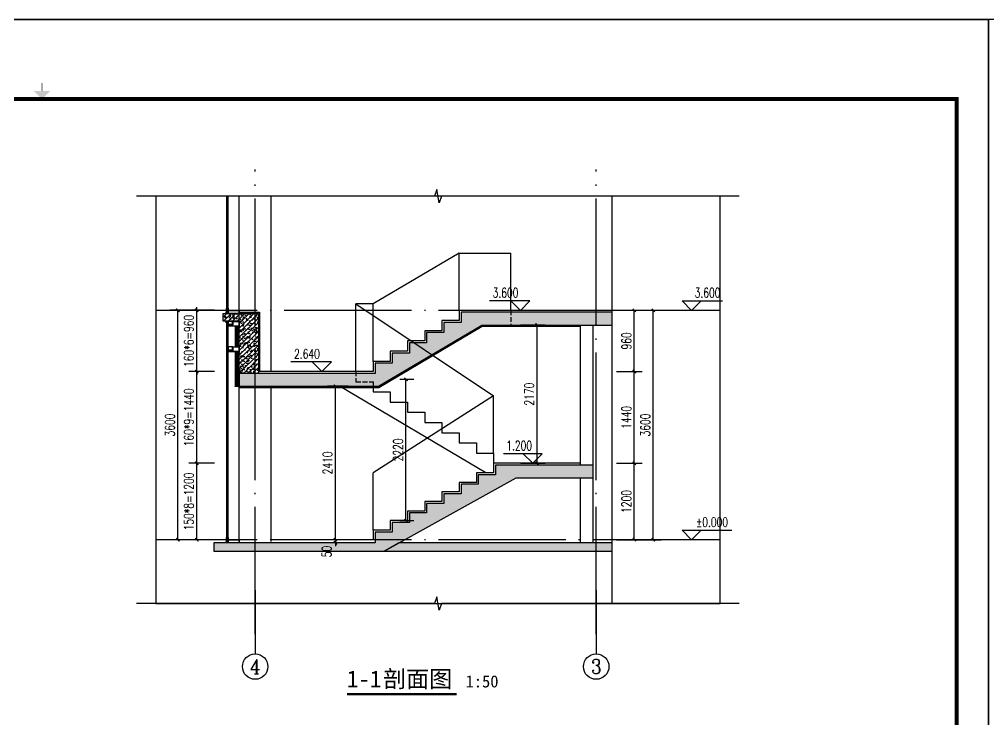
# Model space of a CAD drawing. Header units: millimetres. Extents: x -13830 to 215738, y -24143 to 193994.
# Drawn here: x 95143 to 110348, y 53968 to 64957 of the extents above; entities that cross this region are included whole.
import ezdxf
from ezdxf.enums import TextEntityAlignment as Align

# ---------------------------------------------------------------- set-up
doc = ezdxf.new("R2010")
doc.units = ezdxf.units.MM
doc.header["$LTSCALE"] = 100
doc.linetypes.add('DASH', pattern=[0.35, 0.25, -0.1])
doc.linetypes.add('DOTE', pattern=[2.42, 2, -0.2, 0.02, -0.2])
doc.layers.get('0').update_dxf_attribs({"linetype": 'CONTINUOUS'})
doc.layers.get('DEFPOINTS').update_dxf_attribs({"linetype": 'CONTINUOUS'})
for name, color, linetype in [('A-_WIND----_E-', 4, 'CONTINUOUS'), ('AXIS', 3, 'CONTINUOUS'), ('AXIS_TEXT', 7, 'CONTINUOUS'), ('D-HATCH', 8, 'CONTINUOUS'), ('DIM_ELEV', 3, 'CONTINUOUS'), ('DIM_SYMB', 3, 'CONTINUOUS'), ('DOTE', 8, 'CONTINUOUS'), ('MCST Section A$0$A-_WIND----_E-', 4, 'CONTINUOUS'), ('MCST Section A$0$D-METAL', 74, 'CONTINUOUS'), ('MCST Section B$0$A-_WIND----_E-', 4, 'CONTINUOUS'), ('PUB_DIM', 3, 'CONTINUOUS'), ('PUB_HATCH', 8, 'CONTINUOUS'), ('PUB_TEXT', 7, 'CONTINUOUS'), ('RAIL', 163, 'CONTINUOUS'), ('S_STAIR', 9, 'CONTINUOUS'), ('STAIR', 4, 'CONTINUOUS'), ('TK HAHA', 1, 'CONTINUOUS'), ('WALL', 2, 'CONTINUOUS'), ('图框', 7, 'CONTINUOUS'), ('面层', 11, 'CONTINUOUS')]:
    doc.layers.add(name, color=color, linetype=linetype)
doc.styles.add('_TCH_AXIS', font='COMPLEX', dxfattribs={"bigfont": 'GBCBIG'})
doc.styles.add('_TCH_DIM', font='SIMPLEX', dxfattribs={"bigfont": 'GBCBIG'})
doc.styles.add('_TCH_DIM_T3', font='SIMPLEX', dxfattribs={"width": 0.705882, "bigfont": 'GBCBIG'})
doc.styles.add('COMPLEX', font='COMPLEX')
doc.styles.add('黑体', font='')
doc.styles.get('黑体').set_extended_font_data('SimSun')
doc.dimstyles.new('_TCH_ARCH&&50', dxfattribs={"dimtxt": 148.75, "dimasz": 50, "dimexe": 125, "dimexo": 150, "dimgap": 50, "dimtad": 1, "dimdec": 0, "dimzin": 0, "dimdsep": 46, "dimtxsty": '_TCH_DIM_T3', "dimblk": 'ARCHTICK', "dimcen": 0.09, "dimclrt": 7, "dimazin": 2, "dimtfac": 1, "dimtdec": 0, "dimtix": 1, "dimtmove": 2, "dimatfit": 3, "dimfxl": 1, "dimtolj": 1, "dimtzin": 0, "dimarcsym": 0})
pattern_1 = [(45, (78977.924, -67494.844), (-35.35534, 35.35534), []), (50, (78977.92, -67494.84), (143.45204, -12.55043), [15, -165]), (355, (78977.92, -67494.84), (-27.75027, 150.43843), [12, -132]), (100.4514, (78989.88, -67495.89), (115.70188, 137.8879), [12.74804, -140.22842]), (46.1842, (78977.92, -67454.84), (213.4482, -33.1038), [22.5, -247.5]), (96.6356, (78995.71, -67457.6), (186.93254, 194.82357), [19.12206, -210.3426]), (351.1842, (78977.92, -67454.84), (186.9324, 194.8237), [18, -198]), (21, (78997.92, -67464.84), (119.38141, -80.52378), [15, -165]), (326, (78997.92, -67464.84), (48.66307, 145.03), [12, -132]), (71.4514, (79007.87, -67471.55), (168.04453, 64.5061), [12.74804, -140.22842]), (37.5, (78977.924, -67494.844), (2.43197, 66.57877), [0, -130.4, 0, -134, 0, -132.5]), (7.5, (78977.924, -67494.844), (52.613907, 78.88234), [0, -76.4, 0, -127.4, 0, -50.5]), (327.5, (78933.324, -67494.844), (106.764487, -4.510974), [0, -50, 0, -156, 0, -207]), (317.5, (78913.32, -67494.84), (116.63723, 20.021), [0, -65, 0, -103.6, 0, -147])]

# ---------------------------------------------------------------- blocks, each defined once
blk = doc.blocks.new('TJAD_TK_A1')
at = {"layer": '图框'}
for p in [(1341.38, 950.45), (500.38, 356.45)]:
    blk.add_line(p, (500.38, 950.45), dxfattribs=at)
at = {"layer": '图框', "const_width": 1.2}
blk.add_lwpolyline([(1331.38, 940.45), (525.38, 940.45), (525.38, 366.45), (1331.38, 366.45)], close=True, dxfattribs=at)
at = {"layer": '图框', "const_width": 0.3}
blk.add_lwpolyline([(522.88, 653.45), (520.38, 653.45)], dxfattribs=at)
at = {"layer": '图框'}
blk.add_solid([(522.88, 650.95), (522.88, 655.95), (525.38, 653.45)], dxfattribs=at)
blk = doc.blocks.new('180703-expo')
at = {"layer": '图框'}
blk.add_blockref('TJAD_TK_A1', (-500.38, -356.45), dxfattribs=at)
blk = doc.blocks.new('MCST Section A$0$MULLION')
at = {"layer": 'MCST Section A$0$A-_WIND----_E-'}
blk.add_lwpolyline([(196130, -40094), (196157, -40094), (196157, -40097), (196133, -40097), (196133, -40119), (196130, -40119), (196130, -40097), (196130, -40097), (196130, -40094)], dxfattribs=at)
for points in [[(196158, -40101), (196158, -40146), (196230, -40146), (196230, -40094), (196158, -40094), (196158, -40098), (196134, -40098), (196134, -40101)], [(196158, -40149), (196233, -40149), (196233, -40094), (196333, -40094), (196333, -40174), (196158, -40174)]]:
    blk.add_lwpolyline(points, close=True, dxfattribs=at)
at = {"layer": 'MCST Section A$0$A-_WIND----_E-', "color": 8}
for points in [[(196161, -40152), (196236, -40152), (196236, -40097), (196330, -40097), (196330, -40171), (196161, -40171)], [(196161, -40143), (196227, -40143), (196227, -40097), (196161, -40097)]]:
    blk.add_lwpolyline(points, close=True, dxfattribs=at)
blk = doc.blocks.new('A$C3F2852F1')
at = {"color": 8}
blk.add_lwpolyline([(-13, 0), (-13, -2435)], dxfattribs=at)
at = {"layer": 'MCST Section B$0$A-_WIND----_E-'}
blk.add_lwpolyline([(-25, -2435), (-25, 0), (0, 0), (0, -2435)], dxfattribs=at)
at = {"xscale": -1}
blk.add_blockref('MCST Section A$0$MULLION', (196133, 40106), dxfattribs=at)
blk = doc.blocks.new('dsfsdfsfd')
at = {"layer": 'MCST Section A$0$A-_WIND----_E-'}
for points in [[(175, -55), (100, -55), (100, 0), (0, 0), (0, -80), (175, -80)], [(175, -31), (175, -52), (103, -52), (103, 0), (175, 0), (175, -28), (199, -28), (199, -31)]]:
    blk.add_lwpolyline(points, close=True, dxfattribs=at)
at = {"layer": 'MCST Section A$0$A-_WIND----_E-', "color": 8}
for points in [[(172, -58), (97, -58), (97, -3), (3, -3), (3, -77), (172, -77)], [(172, -49), (106, -49), (106, -3), (172, -3)]]:
    blk.add_lwpolyline(points, close=True, dxfattribs=at)
blk = doc.blocks.new('A$C4B090648')
at = {"color": 8}
for points in [[(-63, 1844), (-63, 31)], [(-63, -1854), (-63, -3569)]]:
    blk.add_lwpolyline(points, dxfattribs=at)
at = {"layer": 'A-_WIND----_E-'}
for points in [[(-80, 22), (-80, 50), (-250, 50), (-250, 0), (-46, 0), (-46, 22)], [(-80, -3578), (-80, -3550), (-250, -3550), (-250, -3600), (-46, -3600), (-46, -3578)]]:
    blk.add_lwpolyline(points, close=True, dxfattribs=at)
at = {"layer": 'A-_WIND----_E-', "color": 8}
for points in [[(-83, 19), (-83, 47), (-247, 47), (-247, 3), (-49, 3), (-49, 19)], [(-83, -3581), (-83, -3553), (-247, -3553), (-247, -3597), (-49, -3597), (-49, -3581)]]:
    blk.add_lwpolyline(points, close=True, dxfattribs=at)
at = {"layer": 'A-_WIND----_E-'}
for points in [[(-79, 23), (-79, 85), (-76, 85), (-76, 26), (-49, 26), (-49, 85), (-46, 85), (-46, 23), (-79, 23)], [(-79, -3577), (-79, -3515), (-76, -3515), (-76, -3574), (-49, -3574), (-49, -3515), (-46, -3515), (-46, -3577), (-79, -3577)]]:
    blk.add_lwpolyline(points, dxfattribs=at)
at = {"layer": 'MCST Section B$0$A-_WIND----_E-'}
for points in [[(-50, 1844), (-50, 31), (-75, 31), (-75, 1844)], [(-50, -1854), (-50, -3569), (-75, -3569), (-75, -1854)]]:
    blk.add_lwpolyline(points, dxfattribs=at)
for name, p in [('A$C3F2852F1', (-50, -132)), ('dsfsdfsfd', (-250, -520))]:
    blk.add_blockref(name, p)
blk = doc.blocks.new('dsfsfdsfdsfs')
at = {"layer": 'D-HATCH'}
h = blk.add_hatch(dxfattribs=at)
h.set_pattern_fill('ANSI37', color=254, scale=10, style=0)
h.set_pattern_definition([(45, (-123365.864, -42383.704), (-11.2253202, 11.2253202), []), (135, (-123365.864, -42383.704), (-11.2253202, -11.2253202), [])])
h.paths.add_polyline_path([(250, -200), (200, -200), (200, -520), (250, -520)])
h = blk.add_hatch(dxfattribs=at)
h.set_pattern_fill('ANSI37', color=254, scale=10, style=0)
h.set_pattern_definition([(45, (-123365.864, -42938.704), (-11.2253202, 11.2253202), []), (135, (-123365.864, -42938.704), (-11.2253202, -11.2253202), [])])
h.paths.add_polyline_path([(250, -600), (200, -600), (200, -1140), (250, -1140)])
at = {"layer": 'PUB_HATCH'}
h = blk.add_hatch(dxfattribs=at)
h.set_pattern_fill('钢筋混凝土', color=256, scale=20)
h.set_pattern_definition([(45, (-96318.49, -60340.576), (-35.35534, 35.35534), []), (50, (-96318.49, -60340.58), (143.45204, -12.55043), [15, -165]), (355, (-96318.49, -60340.58), (-27.75027, 150.43843), [12, -132]), (100.4514, (-96306.54, -60341.62), (115.70188, 137.8879), [12.74804, -140.22842]), (46.1842, (-96318.5, -60300.58), (213.4482, -33.1038), [22.5, -247.5]), (96.6356, (-96300.7, -60303.33), (186.93254, 194.82357), [19.12206, -210.3426]), (351.1842, (-96318.5, -60300.58), (186.9324, 194.8237), [18, -198]), (21, (-96298.49, -60310.58), (119.38141, -80.52378), [15, -165]), (326, (-96298.49, -60310.58), (48.66307, 145.03), [12, -132]), (71.4514, (-96288.54, -60317.29), (168.04453, 64.5061), [12.74804, -140.22842]), (37.5, (-96318.49, -60340.576), (2.43197, 66.57877), [0, -130.4, 0, -134, 0, -132.5]), (7.5, (-96318.49, -60340.576), (52.613907, 78.882342), [0, -76.4, 0, -127.4, 0, -50.5]), (327.5, (-96363.09, -60340.576), (106.764487, -4.510974), [0, -50, 0, -156, 0, -207]), (317.5, (-96383.09, -60340.58), (116.637234, 20.021), [0, -65, 0, -103.6, 0, -147])])
h.paths.add_polyline_path([(250, 0), (550, 0), (550, -940), (250, -940), (250, -120), (0, -120), (0, 0)])
h = blk.add_hatch(dxfattribs=at)
h.set_pattern_fill('钢筋混凝土', color=256, scale=20)
h.set_pattern_definition(pattern_1)
h.paths.add_polyline_path([(6100, 20), (3730, 20), (3730, -140), (3460, -140), (3460, -300), (3190, -300), (3190, -460), (2920, -460), (2920, -620), (2650, -620), (2650, -780), (2380, -780), (2380, -940), (250, -940), (250, -1140), (2435, -1140), (4055, -180), (6100, -180)])
h = blk.add_hatch(dxfattribs=at)
h.set_pattern_fill('钢筋混凝土', color=256, scale=20)
h.set_pattern_definition(pattern_1)
h.paths.add_polyline_path([(-150, -3730), (2522, -3730), (4592, -2580), (5800, -2580), (5800, -2380), (4270, -2380), (4270, -2530), (4000, -2530), (4000, -2680), (3730, -2680), (3730, -2830), (3460, -2830), (3460, -2980), (3190, -2980), (3190, -3130), (2920, -3130), (2920, -3280), (2650, -3280), (2650, -3430), (2380, -3430), (2380, -3600), (-150, -3600)])
h = blk.add_hatch(dxfattribs=at)
h.set_pattern_fill('钢筋混凝土', color=256, scale=20)
h.set_pattern_definition([(45, (78977.924, -67444.844), (-35.35534, 35.35534), []), (50, (78977.92, -67444.84), (143.45204, -12.55043), [15, -165]), (355, (78977.92, -67444.84), (-27.75027, 150.43843), [12, -132]), (100.4514, (78989.88, -67445.89), (115.70188, 137.8879), [12.74804, -140.22842]), (46.1842, (78977.92, -67404.84), (213.4482, -33.1038), [22.5, -247.5]), (96.6356, (78995.71, -67407.6), (186.93254, 194.82357), [19.12206, -210.3426]), (351.1842, (78977.92, -67404.84), (186.9324, 194.8237), [18, -198]), (21, (78997.92, -67414.84), (119.38141, -80.52378), [15, -165]), (326, (78997.92, -67414.84), (48.66307, 145.03), [12, -132]), (71.4514, (79007.87, -67421.55), (168.04453, 64.5061), [12.74804, -140.22842]), (37.5, (78977.924, -67444.844), (2.43197, 66.57877), [0, -130.4, 0, -134, 0, -132.5]), (7.5, (78977.924, -67444.844), (52.61391, 78.88234), [0, -76.4, 0, -127.4, 0, -50.5]), (327.5, (78933.324, -67444.844), (106.764487, -4.510974), [0, -50, 0, -156, 0, -207]), (317.5, (78913.32, -67444.84), (116.63723, 20.021), [0, -65, 0, -103.6, 0, -147])])
h.paths.add_polyline_path([(6100, -3600), (2756, -3600), (2522, -3730), (6100, -3730)])
at = {"layer": 'MCST Section A$0$D-METAL'}
blk.add_lwpolyline([(247, -1160), (247, -1143), (186, -1143), (186, -1140), (250, -1140), (250, -1160)], close=True, dxfattribs=at)
at = {"layer": 'RAIL'}
for p, q in [((250, -3580), (250, 1844)), ((750, -910), (750, 1844)), ((6100, 50), (3700, 50)), ((3700, 50), (3700, -110)), ((3700, -110), (3430, -110)), ((3430, -110), (3430, -270)), ((3430, -270), (3160, -270)), ((3160, -270), (3160, -430)), ((3160, -430), (2890, -430)), ((2890, -430), (2890, -590)), ((2890, -590), (2620, -590)), ((2620, -590), (2620, -750)), ((2620, -750), (2350, -750)), ((2350, -750), (2350, -910)), ((2350, -910), (550, -910)), ((750, -3580), (750, -1160))]:
    blk.add_line(p, q, dxfattribs=at)
at = {"layer": 'RAIL', "linetype": 'DASH', "ltscale": 3}
blk.add_line((4510, 50), (4510, -180), dxfattribs=at)
at = {"layer": 'RAIL'}
blk.add_lwpolyline([(5600, -2350), (4240, -2350), (4240, -2500), (3970, -2500), (3970, -2650), (3700, -2650), (3700, -2800), (3430, -2800), (3430, -2950), (3160, -2950), (3160, -3100), (2890, -3100), (2890, -3250), (2620, -3250), (2620, -3400), (2350, -3400), (2350, -3550), (750, -3550)], dxfattribs=at)
at = {"layer": 'S_STAIR'}
for p, q in [((2350, -1140), (2350, -1230)), ((2350, -1230), (2620, -1230)), ((2620, -1230), (2620, -1390)), ((2620, -1390), (2890, -1390)), ((2890, -1390), (2890, -1550)), ((2890, -1550), (3160, -1550)), ((3160, -1550), (3160, -1710)), ((3160, -1710), (3430, -1710)), ((3430, -1710), (3430, -1870)), ((3430, -1870), (3700, -1870)), ((3700, -1870), (3700, -2030)), ((3700, -2030), (3970, -2030)), ((3970, -2030), (3970, -2190)), ((3970, -2190), (4240, -2190)), ((4240, -2190), (4240, -2350))]:
    blk.add_line(p, q, dxfattribs=at)
at = {"layer": 'S_STAIR', "linetype": 'DASH', "ltscale": 3}
blk.add_lwpolyline([(2080, -910), (2080, -1070), (2350, -1070), (2350, -1140)], dxfattribs=at)
at = {"layer": 'S_STAIR'}
blk.add_lwpolyline([(4120, -2500), (1825, -1140)], dxfattribs=at)
at = {"layer": 'STAIR'}
for p, q in [((6100, 50), (6100, 1844)), ((3700, 950), (2350, 150)), ((3700, 50), (3700, 950)), ((3700, 950), (4510, 950)), ((4510, 50), (4510, 950)), ((2080, -910), (2080, 150)), ((2080, 150), (4240, -1290)), ((2350, 150), (2080, 150)), ((4240, -1290), (2350, -2500))]:
    blk.add_line(p, q, dxfattribs=at)
for points in [[(2350, -750), (2350, 150)], [(4240, -2190), (4240, -1290)], [(2350, -3400), (2350, -2500)]]:
    blk.add_lwpolyline(points, dxfattribs=at)
at = {"layer": 'WALL'}
for p, q in [((5600, -180), (5600, -2380)), ((5800, -3600), (5800, -180)), ((5600, -2580), (5600, -3600))]:
    blk.add_line(p, q, dxfattribs=at)
at = {"layer": 'WALL', "color": 1}
for points in [[(250, 0), (550, 0), (550, -940), (250, -940), (250, -120), (0, -120), (0, 0)], [(-150, -3730), (2522, -3730), (4592, -2580), (5800, -2580), (5800, -2380), (4270, -2380), (4270, -2530), (4000, -2530), (4000, -2680), (3730, -2680), (3730, -2830), (3460, -2830), (3460, -2980), (3190, -2980), (3190, -3130), (2920, -3130), (2920, -3280), (2650, -3280), (2650, -3430), (2380, -3430), (2380, -3600), (-150, -3600)], [(6100, -3600), (2756, -3600), (2522, -3730), (6100, -3730)]]:
    blk.add_lwpolyline(points, close=True, dxfattribs=at)
blk.add_lwpolyline([(6100, 20), (3730, 20), (3730, -140), (3460, -140), (3460, -300), (3190, -300), (3190, -460), (2920, -460), (2920, -620), (2650, -620), (2650, -780), (2380, -780), (2380, -940), (250, -940), (250, -1140), (2435, -1140), (4055, -180), (6100, -180), (6100, 20)], dxfattribs=at)
at = {"layer": '面层'}
for p, q in [((190, -520), (190, -200)), ((190, -1137), (190, -600))]:
    blk.add_line(p, q, dxfattribs=at)
for points in [[(250, 20), (570, 20), (570, -910)], [(250, -1160), (2350, -1160), (2440, -1160), (4060, -200), (5600, -200)]]:
    blk.add_lwpolyline(points, dxfattribs=at)
for points in [[(250, -200), (200, -200), (200, -520), (250, -520)], [(250, -600), (200, -600), (200, -1140), (250, -1140)]]:
    blk.add_lwpolyline(points, close=True, dxfattribs=at)
at = {"xscale": -1}
blk.add_blockref('A$C4B090648', (0, 0), dxfattribs=at)
blk = doc.blocks.new('_ArchTick')
at = {"color": 0, "linetype": 'ByBlock', "const_width": 0.4}
blk.add_lwpolyline([(-0.5, -0.5), (0.5, 0.5)], dxfattribs=at)
blk = doc.blocks.new('*D561')
at = {"layer": 'DEFPOINTS', "color": 0, "transparency": 16777216}
for p in [(104441, 60391), (105087, 60391), (104441, 56791)]:
    blk.add_point(p, dxfattribs=at)
at = {"layer": 'PUB_DIM', "color": 0, "lineweight": -2, "transparency": 16777216}
for p, q in [((104591, 60391), (105212, 60391)), ((105087, 56791), (105087, 60391)), ((104591, 56791), (105212, 56791))]:
    blk.add_line(p, q, dxfattribs=at)
at = {"layer": 'PUB_DIM', "color": 0, "lineweight": -2, "transparency": 16777216, "xscale": 50, "yscale": 50, "zscale": 50}
for p, rotation in [((105087, 60391), 90), ((105087, 56791), 270)]:
    blk.add_blockref('_ArchTick', p, dxfattribs=dict(at, rotation=rotation))
at = {"layer": 'PUB_DIM', "color": 7, "transparency": 16777216, "insert": (104963, 58591), "char_height": 148.8, "attachment_point": 5, "rotation": 90, "style": '_TCH_DIM_T3'}
blk.add_mtext('\\A1;3600', dxfattribs=at)
blk = doc.blocks.new('*D562')
at = {"layer": 'DEFPOINTS', "color": 0, "transparency": 16777216}
for p in [(104363, 57991), (104790, 57991), (104363, 56791)]:
    blk.add_point(p, dxfattribs=at)
at = {"layer": 'PUB_DIM', "color": 0, "lineweight": -2, "transparency": 16777216}
for p, q in [((104513, 57991), (104915, 57991)), ((104790, 56791), (104790, 57991)), ((104513, 56791), (104915, 56791))]:
    blk.add_line(p, q, dxfattribs=at)
at = {"layer": 'PUB_DIM', "color": 0, "lineweight": -2, "transparency": 16777216, "xscale": 50, "yscale": 50, "zscale": 50}
for p, rotation in [((104790, 57991), 90), ((104790, 56791), 270)]:
    blk.add_blockref('_ArchTick', p, dxfattribs=dict(at, rotation=rotation))
at = {"layer": 'PUB_DIM', "color": 7, "transparency": 16777216, "insert": (104666, 57391), "char_height": 148.8, "attachment_point": 5, "rotation": 90, "style": '_TCH_DIM_T3'}
blk.add_mtext('\\A1;1200', dxfattribs=at)
blk = doc.blocks.new('*D563')
at = {"layer": 'DEFPOINTS', "color": 0, "transparency": 16777216}
for p in [(104363, 59431), (104790, 59431), (104363, 57991)]:
    blk.add_point(p, dxfattribs=at)
at = {"layer": 'PUB_DIM', "color": 0, "lineweight": -2, "transparency": 16777216}
for p, q in [((104513, 59431), (104915, 59431)), ((104790, 57991), (104790, 59431)), ((104513, 57991), (104915, 57991))]:
    blk.add_line(p, q, dxfattribs=at)
at = {"layer": 'PUB_DIM', "color": 0, "lineweight": -2, "transparency": 16777216, "xscale": 50, "yscale": 50, "zscale": 50}
for p, rotation in [((104790, 59431), 90), ((104790, 57991), 270)]:
    blk.add_blockref('_ArchTick', p, dxfattribs=dict(at, rotation=rotation))
at = {"layer": 'PUB_DIM', "color": 7, "transparency": 16777216, "insert": (104666, 58711), "char_height": 148.8, "attachment_point": 5, "rotation": 90, "style": '_TCH_DIM_T3'}
blk.add_mtext('\\A1;1440', dxfattribs=at)
blk = doc.blocks.new('*D564')
at = {"layer": 'DEFPOINTS', "color": 0, "transparency": 16777216}
for p in [(104363, 60391), (104790, 60391), (104363, 59431)]:
    blk.add_point(p, dxfattribs=at)
at = {"layer": 'PUB_DIM', "color": 0, "lineweight": -2, "transparency": 16777216}
for p, q in [((104513, 60391), (104915, 60391)), ((104790, 59431), (104790, 60391)), ((104513, 59431), (104915, 59431))]:
    blk.add_line(p, q, dxfattribs=at)
at = {"layer": 'PUB_DIM', "color": 0, "lineweight": -2, "transparency": 16777216, "xscale": 50, "yscale": 50, "zscale": 50}
for p, rotation in [((104790, 60391), 90), ((104790, 59431), 270)]:
    blk.add_blockref('_ArchTick', p, dxfattribs=dict(at, rotation=rotation))
at = {"layer": 'PUB_DIM', "color": 7, "transparency": 16777216, "insert": (104666, 59911), "char_height": 148.8, "attachment_point": 5, "rotation": 90, "style": '_TCH_DIM_T3'}
blk.add_mtext('\\A1;960', dxfattribs=at)
blk = doc.blocks.new('*D565')
at = {"layer": 'DEFPOINTS', "color": 0, "transparency": 16777216}
for p in [(97629, 60391), (98275, 60391), (98275, 56791)]:
    blk.add_point(p, dxfattribs=at)
at = {"layer": 'PUB_DIM', "color": 0, "lineweight": -2, "transparency": 16777216}
for p, q in [((98125, 60391), (97504, 60391)), ((97629, 56791), (97629, 60391)), ((98125, 56791), (97504, 56791))]:
    blk.add_line(p, q, dxfattribs=at)
at = {"layer": 'PUB_DIM', "color": 0, "lineweight": -2, "transparency": 16777216, "xscale": 50, "yscale": 50, "zscale": 50}
for p, rotation in [((97629, 60391), 90), ((97629, 56791), 270)]:
    blk.add_blockref('_ArchTick', p, dxfattribs=dict(at, rotation=rotation))
at = {"layer": 'PUB_DIM', "color": 7, "transparency": 16777216, "insert": (97505, 58591), "char_height": 148.8, "attachment_point": 5, "rotation": 90, "style": '_TCH_DIM_T3'}
blk.add_mtext('\\A1;3600', dxfattribs=at)
blk = doc.blocks.new('*D566')
at = {"layer": 'DEFPOINTS', "color": 0, "transparency": 16777216}
for p in [(97926, 57991), (98353, 57991), (98353, 56791)]:
    blk.add_point(p, dxfattribs=at)
at = {"layer": 'PUB_DIM', "color": 0, "lineweight": -2, "transparency": 16777216}
for p, q in [((98203, 57991), (97801, 57991)), ((97926, 56791), (97926, 57991)), ((98203, 56791), (97801, 56791))]:
    blk.add_line(p, q, dxfattribs=at)
at = {"layer": 'PUB_DIM', "color": 0, "lineweight": -2, "transparency": 16777216, "xscale": 50, "yscale": 50, "zscale": 50}
for p, rotation in [((97926, 57991), 90), ((97926, 56791), 270)]:
    blk.add_blockref('_ArchTick', p, dxfattribs=dict(at, rotation=rotation))
at = {"layer": 'PUB_DIM', "color": 7, "transparency": 16777216, "insert": (97802, 57391), "char_height": 148.75, "attachment_point": 5, "rotation": 90, "style": '_TCH_DIM_T3'}
blk.add_mtext('\\A1;150*8=1200', dxfattribs=at)
blk = doc.blocks.new('*D567')
at = {"layer": 'DEFPOINTS', "color": 0, "transparency": 16777216}
for p in [(97926, 59431), (98353, 59431), (98353, 57991)]:
    blk.add_point(p, dxfattribs=at)
at = {"layer": 'PUB_DIM', "color": 0, "lineweight": -2, "transparency": 16777216}
for p, q in [((98203, 59431), (97801, 59431)), ((97926, 57991), (97926, 59431)), ((98203, 57991), (97801, 57991))]:
    blk.add_line(p, q, dxfattribs=at)
at = {"layer": 'PUB_DIM', "color": 0, "lineweight": -2, "transparency": 16777216, "xscale": 50, "yscale": 50, "zscale": 50}
for p, rotation in [((97926, 59431), 90), ((97926, 57991), 270)]:
    blk.add_blockref('_ArchTick', p, dxfattribs=dict(at, rotation=rotation))
at = {"layer": 'PUB_DIM', "color": 7, "transparency": 16777216, "insert": (97802, 58711), "char_height": 148.75, "attachment_point": 5, "rotation": 90, "style": '_TCH_DIM_T3'}
blk.add_mtext('\\A1;160*9=1440', dxfattribs=at)
blk = doc.blocks.new('*D568')
at = {"layer": 'DEFPOINTS', "color": 0, "transparency": 16777216}
for p in [(97926, 60391), (98353, 60391), (98353, 59431)]:
    blk.add_point(p, dxfattribs=at)
at = {"layer": 'PUB_DIM', "color": 0, "lineweight": -2, "transparency": 16777216}
for p, q in [((98203, 60391), (97801, 60391)), ((97926, 60391), (97926, 60441)), ((97926, 59431), (97926, 60391)), ((98203, 59431), (97801, 59431)), ((97926, 59431), (97926, 59381))]:
    blk.add_line(p, q, dxfattribs=at)
at = {"layer": 'PUB_DIM', "color": 0, "lineweight": -2, "transparency": 16777216, "xscale": 50, "yscale": 50, "zscale": 50}
for p, rotation in [((97926, 60391), 270), ((97926, 59431), 90)]:
    blk.add_blockref('_ArchTick', p, dxfattribs=dict(at, rotation=rotation))
at = {"layer": 'PUB_DIM', "color": 7, "transparency": 16777216, "insert": (97802, 59911), "char_height": 148.75, "attachment_point": 5, "rotation": 90, "style": '_TCH_DIM_T3'}
blk.add_mtext('\\A1;160*6=960', dxfattribs=at)
blk = doc.blocks.new('*D587')
at = {"layer": 'DEFPOINTS', "color": 0, "transparency": 16777216}
for p in [(100101, 56791), (100458, 56791), (100458, 56741)]:
    blk.add_point(p, dxfattribs=at)
at = {"layer": 'PUB_DIM', "color": 0, "lineweight": -2, "transparency": 16777216}
for p, q in [((100308, 56791), (99976, 56791)), ((100308, 56741), (99976, 56741)), ((100101, 56791), (100101, 56841)), ((100101, 56741), (100101, 56791)), ((100101, 56741), (100101, 56691))]:
    blk.add_line(p, q, dxfattribs=at)
at = {"layer": 'PUB_DIM', "color": 0, "lineweight": -2, "transparency": 16777216, "xscale": 50, "yscale": 50, "zscale": 50}
for p, rotation in [((100101, 56791), 270), ((100101, 56741), 90)]:
    blk.add_blockref('_ArchTick', p, dxfattribs=dict(at, rotation=rotation))
at = {"layer": 'PUB_DIM', "color": 7, "transparency": 16777216, "insert": (99964, 56606), "char_height": 148.8, "attachment_point": 5, "rotation": 90, "style": '_TCH_DIM_T3'}
blk.add_mtext('\\A1;50', dxfattribs=at)
blk = doc.blocks.new('*D588')
at = {"layer": 'DEFPOINTS', "color": 0, "transparency": 16777216}
for p in [(100101, 59201), (100458, 59201), (100458, 56791)]:
    blk.add_point(p, dxfattribs=at)
at = {"layer": 'PUB_DIM', "color": 0, "lineweight": -2, "transparency": 16777216}
for p, q in [((100308, 59201), (99976, 59201)), ((100101, 56791), (100101, 59201)), ((100308, 56791), (99976, 56791))]:
    blk.add_line(p, q, dxfattribs=at)
at = {"layer": 'PUB_DIM', "color": 0, "lineweight": -2, "transparency": 16777216, "xscale": 50, "yscale": 50, "zscale": 50}
for p, rotation in [((100101, 59201), 90), ((100101, 56791), 270)]:
    blk.add_blockref('_ArchTick', p, dxfattribs=dict(at, rotation=rotation))
at = {"layer": 'PUB_DIM', "color": 7, "transparency": 16777216, "insert": (99977, 57996), "char_height": 148.8, "attachment_point": 5, "rotation": 90, "style": '_TCH_DIM_T3'}
blk.add_mtext('\\A1;2410', dxfattribs=at)
blk = doc.blocks.new('*D589')
at = {"layer": 'DEFPOINTS', "color": 0, "transparency": 16777216}
for p in [(100962, 59310), (101208, 59310), (100962, 57091)]:
    blk.add_point(p, dxfattribs=at)
at = {"layer": 'PUB_DIM', "color": 0, "lineweight": -2, "transparency": 16777216}
for p, q in [((101112, 59310), (101333, 59310)), ((101208, 57091), (101208, 59310)), ((101112, 57091), (101333, 57091))]:
    blk.add_line(p, q, dxfattribs=at)
at = {"layer": 'PUB_DIM', "color": 0, "lineweight": -2, "transparency": 16777216, "xscale": 50, "yscale": 50, "zscale": 50}
for p, rotation in [((101208, 59310), 90), ((101208, 57091), 270)]:
    blk.add_blockref('_ArchTick', p, dxfattribs=dict(at, rotation=rotation))
at = {"layer": 'PUB_DIM', "color": 7, "transparency": 16777216, "insert": (101084, 58200), "char_height": 148.8, "attachment_point": 5, "rotation": 90, "style": '_TCH_DIM_T3'}
blk.add_mtext('\\A1;2220', dxfattribs=at)
blk = doc.blocks.new('*D590')
at = {"layer": 'DEFPOINTS', "color": 0, "transparency": 16777216}
for p in [(102852, 60161), (103265, 60161), (102852, 57991)]:
    blk.add_point(p, dxfattribs=at)
at = {"layer": 'PUB_DIM', "color": 0, "lineweight": -2, "transparency": 16777216}
for p, q in [((103002, 60161), (103390, 60161)), ((103265, 57991), (103265, 60161)), ((103002, 57991), (103390, 57991))]:
    blk.add_line(p, q, dxfattribs=at)
at = {"layer": 'PUB_DIM', "color": 0, "lineweight": -2, "transparency": 16777216, "xscale": 50, "yscale": 50, "zscale": 50}
for p, rotation in [((103265, 60161), 90), ((103265, 57991), 270)]:
    blk.add_blockref('_ArchTick', p, dxfattribs=dict(at, rotation=rotation))
at = {"layer": 'PUB_DIM', "color": 7, "transparency": 16777216, "insert": (103141, 59076), "char_height": 148.8, "attachment_point": 5, "rotation": 90, "style": '_TCH_DIM_T3'}
blk.add_mtext('\\A1;2170', dxfattribs=at)
blk = doc.blocks.new('_AXISO')
blk.add_circle((0, 0), 0.5)
at = {"layer": 'AXIS_TEXT', "style": 'COMPLEX', "width": 1.041667}
blk.add_attdef('A', text='', height=0.56, dxfattribs=at).set_placement((-0.25, -0.28), (0.25, -0.28), align=Align.FIT)

msp = doc.modelspace()

# ---------------------------------------------------------------- linework, layer by layer
at = {"layer": 'AXIS'}
for p, q in [((98842.2, 56000.3), (98842.2, 55000.3)), ((104192.2, 56000.3), (104192.2, 55000.3))]:
    msp.add_line(p, q, dxfattribs=at)
at = {"layer": 'DEFPOINTS', "color": 8}
msp.add_lwpolyline([(106136, 62184.1), (97282.8, 62184.1), (97282.8, 55790.6), (106136, 55790.6)], close=True, dxfattribs=at)
at = {"layer": 'DIM_ELEV'}
for p, q in [((103152.2, 60540.6), (102519.2, 60540.6)), ((103002.2, 60390.6), (102852.2, 60540.6)), ((103002.2, 60390.6), (103152.2, 60540.6)), ((105688.7, 60390.6), (105538.7, 60540.6)), ((105538.7, 60540.6), (106171.7, 60540.6)), ((105688.7, 60390.6), (105838.7, 60540.6)), ((100037.2, 59580.6), (99404.2, 59580.6)), ((99887.2, 59430.6), (99737.2, 59580.6)), ((99887.2, 59430.6), (100037.2, 59580.6)), ((103346.3, 58140.6), (102736.3, 58140.6)), ((103196.3, 57990.6), (103046.3, 58140.6)), ((103196.3, 57990.6), (103346.3, 58140.6)), ((105688.7, 56790.6), (105538.7, 56940.6)), ((105538.7, 56940.6), (106321.2, 56940.6)), ((105688.7, 56790.6), (105838.7, 56940.6))]:
    msp.add_line(p, q, dxfattribs=at)
at = {"layer": 'DIM_SYMB'}
for points in [[(106436, 62184.1), (101765.7, 62184.1), (101727.5, 62079.1), (101690.4, 62289.1), (101653.2, 62184.1), (96982.8, 62184.1)], [(106436, 55790.6), (101765.7, 55790.6), (101727.5, 55685.6), (101690.4, 55895.6), (101653.2, 55790.6), (96982.8, 55790.6)]]:
    msp.add_lwpolyline(points, dxfattribs=at)
at = {"layer": 'DIM_SYMB', "const_width": 35}
msp.add_lwpolyline([(100280.4, 54366.2), (102002.9, 54366.2)], dxfattribs=at)
at = {"layer": 'DOTE', "linetype": 'DOTE', "ltscale": 10}
for p, q in [((98842.2, 55307.3), (98842.2, 62601.3)), ((104192.2, 55307.3), (104192.2, 62601.3)), ((106136, 60390.6), (97282.8, 60390.6)), ((106136, 56790.6), (97282.8, 56790.6))]:
    msp.add_line(p, q, dxfattribs=at)
at = {"layer": 'RAIL'}
msp.add_line((104442.2, 55790.6), (104442.2, 60390.6), dxfattribs=at)
at = {"layer": 'TK HAHA', "color": 1}
for points in [[(80648.2, 124357.2), (164748.2, 124357.2), (164748.2, 64957.2), (80648.2, 64957.2)], [(80648.2, 64957.2), (110348.2, 64957.2), (110348.2, 22907.2), (80648.2, 22907.2)]]:
    msp.add_lwpolyline(points, close=True, dxfattribs=at)

# ---------------------------------------------------------------- block references
at = {"xscale": 50, "yscale": 50, "zscale": 50, "rotation": 270}
msp.add_blockref('180703-expo', (80648.2, 64957.2), dxfattribs=at)
at = {"layer": 'AXIS'}
ref = msp.add_blockref('_AXISO', (98842.2, 54800.3), dxfattribs=dict(at, xscale=400, yscale=400, zscale=400))
ref.add_attrib('A', '4', dxfattribs={"layer": 'AXIS_TEXT', "height": 222.7, "style": '_TCH_AXIS'}).set_placement((98757.3, 54688.9), (98927, 54688.9), align=Align.FIT)
ref = msp.add_blockref('_AXISO', (104192.2, 54800.3), dxfattribs=dict(at, xscale=400, yscale=400, zscale=400))
ref.add_attrib('A', '3', dxfattribs={"layer": 'AXIS_TEXT', "height": 233, "style": '_TCH_AXIS'}).set_placement((104114.5, 54683.8), (104269.8, 54683.8), align=Align.FIT)
at = {"layer": 'STAIR'}
msp.add_blockref('dsfsfdsfdsfs', (98342.2, 60340.6), dxfattribs=at)

# ---------------------------------------------------------------- texts
at = {"layer": 'PUB_TEXT', "style": '_TCH_DIM', "width": 0.705882}
for s, p in [('3.600', (102567.2, 60593.1)), ('3.600', (105736.7, 60593.1)), ('2.640', (99452.2, 59633.1)), ('1.200', (102781.3, 58193.1)), ('%%P0.000', (105756.2, 56993.1))]:
    msp.add_text(s, height=148.75, dxfattribs=at).set_placement(p)
at = {"layer": 'PUB_TEXT', "style": '黑体'}
for s, height, p in [('剖面图', 265.82, (100847.5, 54473.1)), ('1-1', 265.82, (100280.4, 54473.1)), ('1:50', 189.87, (102142.9, 54473.1))]:
    msp.add_text(s, height=height, dxfattribs=at).set_placement(p)

# ---------------------------------------------------------------- dimensions: what is measured, and where the dimension line sits
at = {"layer": 'PUB_DIM'}
for p1, p2, distance, picture, middle in [((98275.3, 56790.6), (98275.3, 60390.6), 645.9, '*D565', (97505, 58590.6)), ((104363, 59430.6), (104363, 60390.6), -427.4, '*D564', (104666.1, 59910.6)), ((104441.1, 56790.6), (104441.1, 60390.6), -645.9, '*D561', (104962.6, 58590.6)), ((102852.2, 57990.6), (102852.2, 60160.6), -413.2, '*D590', (103141, 59075.6)), ((104363, 57990.6), (104363, 59430.6), -427.4, '*D563', (104666.1, 58710.6)), ((100962.2, 57090.6), (100962.2, 59310.3), -246.3, '*D589', (101084, 58200.4)), ((100458.2, 56790.6), (100458.2, 59200.6), 356.8, '*D588', (99977.1, 57995.6)), ((104363, 56790.6), (104363, 57990.6), -427.4, '*D562', (104666.1, 57390.6))]:
    dim = msp.add_aligned_dim(p1=p1, p2=p2, distance=distance, dimstyle='_TCH_ARCH&&50', dxfattribs=at)
    dim.commit()
    dim.dimension.update_dxf_attribs({"geometry": picture, "text_midpoint": middle})
for p1, p2, text, picture, middle in [((98353.3, 59430.6), (98353.3, 60390.6), '160*6=960', '*D568', (97801.5, 59910.6)), ((98353.3, 57990.6), (98353.3, 59430.6), '160*9=1440', '*D567', (97801.5, 58710.6)), ((98353.3, 56790.6), (98353.3, 57990.6), '150*8=1200', '*D566', (97801.5, 57390.6))]:
    dim = msp.add_aligned_dim(p1=p1, p2=p2, distance=427.4, text=text, dimstyle='_TCH_ARCH&&50', dxfattribs=at)
    dim.commit()
    dim.dimension.update_dxf_attribs({"geometry": picture, "text_midpoint": middle})
dim = msp.add_linear_dim(base=(100101.4, 56790.6), p1=(100458.2, 56740.6), p2=(100458.2, 56790.6), angle=90, dimstyle='_TCH_ARCH&&50', dxfattribs=at)
dim.commit()
dim.dimension.update_dxf_attribs({"geometry": '*D587', "text_midpoint": (99963.9, 56605.6), "dimtype": 129})

doc.saveas('drawing.dxf')
